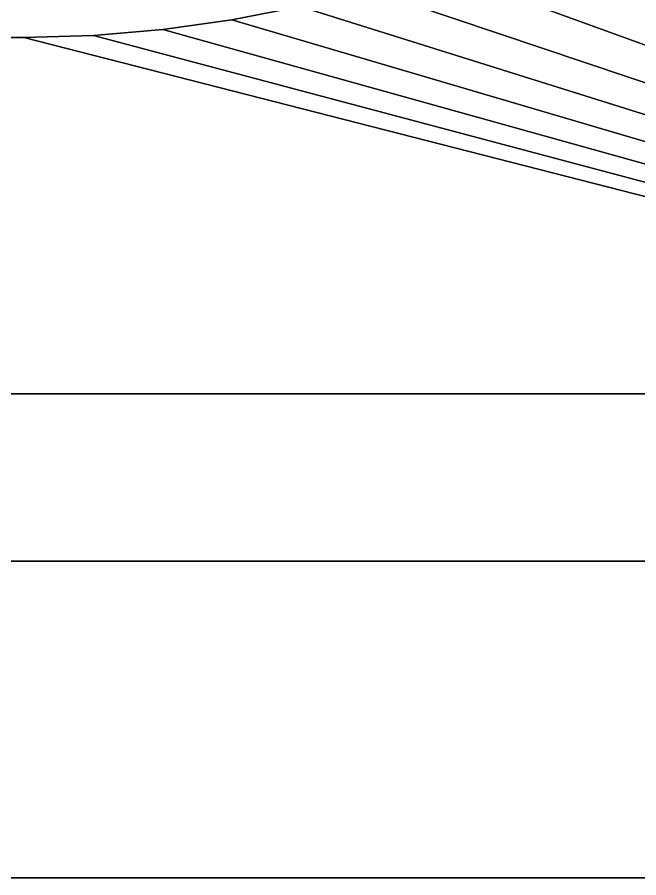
# Model space of a CAD drawing. Extents: x 0 to 258, y 0 to 209.
# Drawn here: x 90.8 to 141.3, y 0 to 70 of the extents above; entities that cross this region are included whole.
import ezdxf

# ---------------------------------------------------------------- set-up
doc = ezdxf.new("R2010")
doc.units = 0
doc.header["$MEASUREMENT"] = 0
doc.layers.add('STAIRDATA', color=21, linetype='CONTINUOUS')

msp = doc.modelspace()

# ---------------------------------------------------------------- linework, layer by layer
at = {"layer": 'STAIRDATA'}
for points in [[(257.677, 208.677, 0.00394), (0, 208.677, 0.00394), (0, 25.75, 0.00394), (257.677, 25.75, 0.00394)], [(257.677, 25.75), (0, 25.75), (0, 208.677), (257.677, 208.677)], [(91.65668, 92.93414, 219.60675), (87.06821, 73.65027, 237.13069), (86.82048, 69.57083, 240.76227)], [(90.20515, 89.81889, 222.60437), (91.65668, 92.93414, 219.60675), (86.82048, 69.57083, 240.76227)], [(257.677, 25.75, 138.28937), (145.03864, 83.71685, 138.28937), (140.15111, 80.86232, 138.28937)], [(257.677, 25.75, 121.53937), (140.15111, 80.86232, 121.53937), (145.03864, 83.71685, 121.53937)], [(257.677, 25.75, 138.28937), (140.15111, 80.86232, 138.28937), (135.11241, 78.28403, 138.28937)], [(257.677, 25.75, 121.53937), (135.11241, 78.28403, 121.53937), (140.15111, 80.86232, 121.53937)], [(257.677, 25.75, 138.28937), (135.11241, 78.28403, 138.28937), (129.93811, 75.98994, 138.28937)], [(257.677, 25.75, 121.53937), (129.93811, 75.98994, 121.53937), (135.11241, 78.28403, 121.53937)], [(257.677, 25.75, 138.28937), (129.93811, 75.98994, 138.28937), (124.64423, 73.98718, 138.28937)], [(257.677, 25.75, 121.53937), (124.64423, 73.98718, 121.53937), (129.93811, 75.98994, 121.53937)], [(257.677, 25.75, 138.28937), (124.64423, 73.98718, 138.28937), (119.24718, 72.28192, 138.28937)], [(257.677, 25.75, 121.53937), (119.24718, 72.28192, 121.53937), (124.64423, 73.98718, 121.53937)], [(257.677, 25.75, 138.28937), (119.24718, 72.28192, 138.28937), (113.76363, 70.87946, 138.28937)], [(257.677, 25.75, 121.53937), (113.76363, 70.87946, 121.53937), (119.24718, 72.28192, 121.53937)], [(257.677, 25.75, 138.28937), (113.76363, 70.87946, 138.28937), (108.21058, 69.78413, 138.28937)], [(113.76363, 70.87946, 121.53937), (108.21058, 69.78413, 121.53937), (108.21058, 69.78413, 138.28937), (113.76363, 70.87946, 138.28937)], [(257.677, 25.75, 121.53937), (108.21058, 69.78413, 121.53937), (113.76363, 70.87946, 121.53937)], [(257.677, 25.75, 138.28937), (108.21058, 69.78413, 138.28937), (102.6052, 68.99931, 138.28937)], [(108.21058, 69.78413, 121.53937), (102.6052, 68.99931, 121.53937), (102.6052, 68.99931, 138.28937), (108.21058, 69.78413, 138.28937)], [(257.677, 25.75, 121.53937), (102.6052, 68.99931, 121.53937), (108.21058, 69.78413, 121.53937)], [(257.677, 25.75, 138.28937), (102.6052, 68.99931, 138.28937), (96.96486, 68.52745, 138.28937)], [(102.6052, 68.99931, 121.53937), (96.96486, 68.52745, 121.53937), (96.96486, 68.52745, 138.28937), (102.6052, 68.99931, 138.28937)], [(257.677, 25.75, 121.53937), (96.96486, 68.52745, 121.53937), (102.6052, 68.99931, 121.53937)], [(0, 25.75, 138.28937), (257.677, 25.75, 138.28937), (91.307, 68.37, 138.28937), (43.307, 68.37, 138.28937)], [(43.307, 68.37, 121.53937), (91.307, 68.37, 121.53937), (257.677, 25.75, 121.53937), (0, 25.75, 121.53937)], [(91.307, 68.37, 121.53937), (43.307, 68.37, 121.53937), (43.307, 68.37, 138.28937), (91.307, 68.37, 138.28937)], [(96.96486, 68.52745, 138.28937), (91.307, 68.37, 138.28937), (257.677, 25.75, 138.28937)], [(96.96486, 68.52745, 121.53937), (91.307, 68.37, 121.53937), (91.307, 68.37, 138.28937), (96.96486, 68.52745, 138.28937)], [(257.677, 25.75, 121.53937), (91.307, 68.37, 121.53937), (96.96486, 68.52745, 121.53937)], [(0.437, 0, 276.28937), (257.677, 0, 276.28937), (218.30701, 39.37, 276.28937), (43.307, 39.37, 276.28937)], [(43.307, 39.37, 259.53937), (218.30701, 39.37, 259.53937), (257.677, 0, 259.53937), (0.437, 0, 259.53937)], [(218.30701, 39.37, 259.53937), (43.307, 39.37, 259.53937), (43.307, 39.37, 276.28937), (218.30701, 39.37, 276.28937)], [(0, 25.75, 121.53937), (257.677, 25.75, 121.53937), (257.677, 25.75, 138.28937), (0, 25.75, 138.28937)], [(0.437, 0, 259.53937), (257.677, 0, 259.53937), (257.677, 0, 276.28937), (0.437, 0, 276.28937)]]:
    msp.add_3dface(points, dxfattribs=at)

doc.saveas('drawing.dxf')
